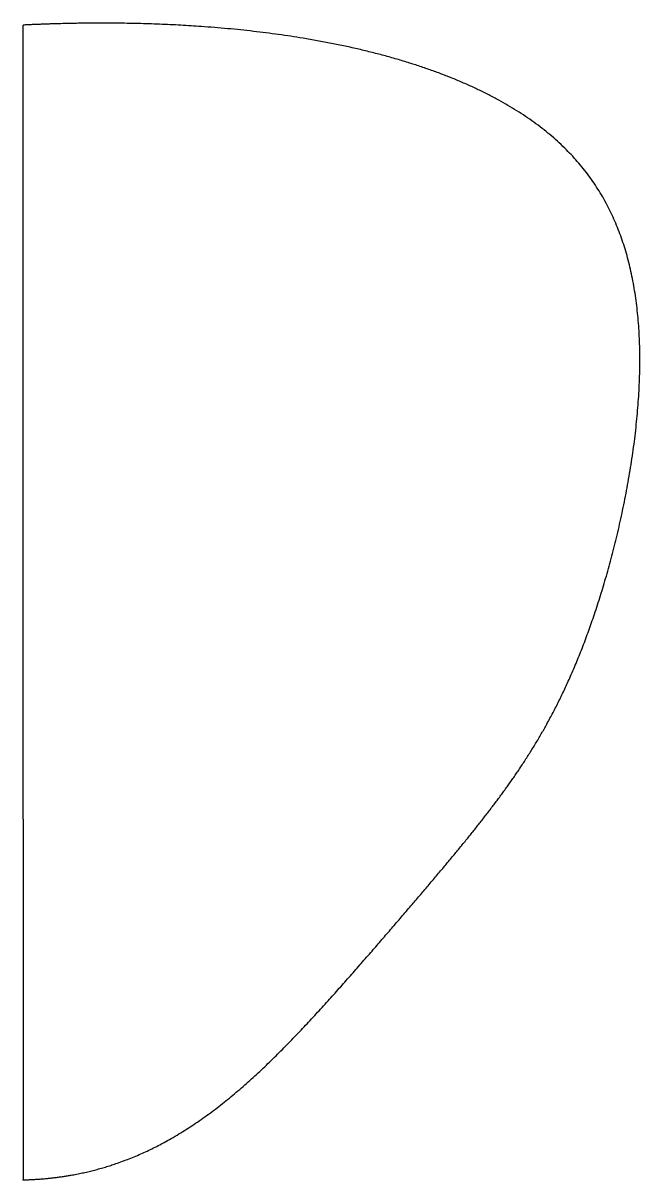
# Model space of a CAD drawing. Header units: millimetres. Extents: x -28 to 58, y -100 to 60.
import ezdxf

# ---------------------------------------------------------------- set-up
doc = ezdxf.new("R2010")
doc.units = ezdxf.units.MM
doc.layers.get('0').update_dxf_attribs({"linetype": 'CONTINUOUS'})

msp = doc.modelspace()

# ---------------------------------------------------------------- linework, layer by layer
for p, q in [((-27.5, 49.94), (-27.5, 59.94)), ((-27.5, -50.06), (-27.5, 49.94)), ((-27.5, -50.06), (-27.5, -100.06))]:
    msp.add_line(p, q)
msp.add_open_spline([(-27.5, -100.06), (-25.25, -100), (-20.87, -99.63), (-14.69, -98.3), (-7.21, -95.07), (1.1, -89.17), (8.59, -82.09), (15.5, -74.54), (21.97, -67.1), (28.02, -60.05), (33.59, -53.46), (38.58, -47.18), (42.95, -40.9), (46.77, -34.15), (50.18, -26.45), (53.25, -17.42), (55.92, -6.94), (57.85, 4.66), (58.43, 16.58), (56.99, 27.82), (53, 37.52), (46.25, 45.09), (37.24, 50.75), (26.59, 54.94), (14.64, 57.85), (1.61, 59.65), (-9.58, 60.27), (-18.38, 60.28), (-24.43, 60.09), (-27.5, 59.94)], degree=5)
msp.add_point((-27.5, -100.06))

doc.saveas('drawing.dxf')
